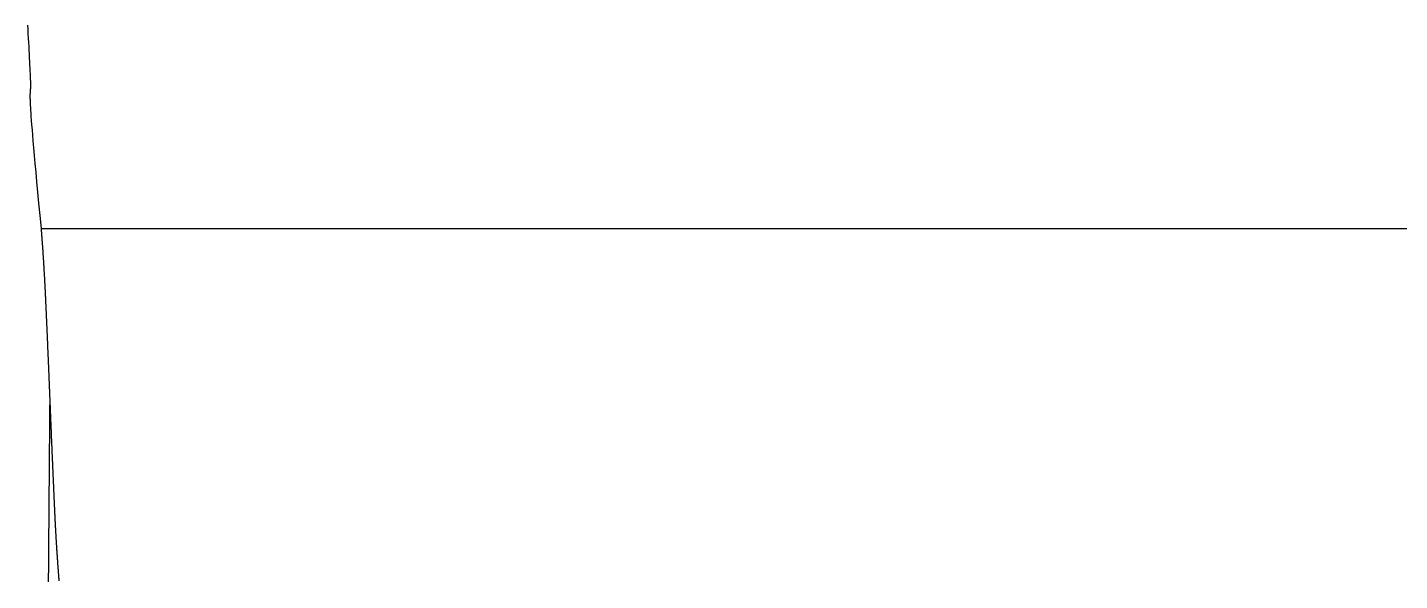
# Model space of a CAD drawing. Header units: millimetres. Extents: x -233 to 1, y -1 to 128.
# Drawn here: x -79.594 to -78.89, y 122.436 to 122.719 of the extents above; entities that cross this region are included whole.
import ezdxf

# ---------------------------------------------------------------- set-up
doc = ezdxf.new("R2010")
doc.units = ezdxf.units.MM
doc.header["$LTSCALE"] = 0.5
doc.layers.add('AM_2N', color=51, linetype='Continuous', lineweight=25)

msp = doc.modelspace()

# ---------------------------------------------------------------- linework, layer by layer
at = {"layer": 'AM_2N'}
for p, q in [((-79.59352, 122.72046), (-79.59338, 122.71817)), ((-79.59338, 122.71817), (-79.59325, 122.71593)), ((-79.59325, 122.71593), (-79.59313, 122.71374)), ((-79.59313, 122.71374), (-79.59301, 122.7116)), ((-79.59301, 122.7116), (-79.59289, 122.70953)), ((-79.59289, 122.70953), (-79.59278, 122.70752)), ((-79.59278, 122.70752), (-79.59268, 122.70558)), ((-79.59268, 122.70558), (-79.59258, 122.7037)), ((-79.59258, 122.7037), (-79.59249, 122.7019)), ((-79.59249, 122.7019), (-79.5924, 122.70017)), ((-79.5924, 122.70017), (-79.59232, 122.69853)), ((-79.59232, 122.69853), (-79.59225, 122.69696)), ((-79.59225, 122.69696), (-79.59218, 122.69548)), ((-79.59218, 122.69548), (-79.59213, 122.69409)), ((-79.59213, 122.69409), (-79.59208, 122.69279)), ((-79.59208, 122.69279), (-79.59203, 122.69159)), ((-79.59205, 122.68527), (-79.59202, 122.68564)), ((-79.59203, 122.69159), (-79.592, 122.69049)), ((-79.59202, 122.68564), (-79.592, 122.68606)), ((-79.592, 122.69049), (-79.59198, 122.68948)), ((-79.592, 122.68606), (-79.59198, 122.68655)), ((-79.59198, 122.68948), (-79.59196, 122.68859)), ((-79.59198, 122.68655), (-79.59196, 122.68712)), ((-79.59196, 122.68859), (-79.59196, 122.6878)), ((-79.59196, 122.68712), (-79.59196, 122.6878)), ((-79.5922, 122.6831), (-79.59219, 122.68354)), ((-79.5922, 122.68258), (-79.5922, 122.6831)), ((-79.5922, 122.68258), (-79.5922, 122.68196)), ((-79.5922, 122.68196), (-79.59218, 122.68124)), ((-79.59219, 122.68354), (-79.59217, 122.68393)), ((-79.59218, 122.68124), (-79.59215, 122.68039)), ((-79.59217, 122.68393), (-79.59214, 122.68428)), ((-79.59215, 122.68039), (-79.5921, 122.6794)), ((-79.59214, 122.68428), (-79.59211, 122.68461)), ((-79.59211, 122.68461), (-79.59208, 122.68493)), ((-79.5921, 122.6794), (-79.59203, 122.67824)), ((-79.59208, 122.68493), (-79.59205, 122.68527)), ((-79.59203, 122.67824), (-79.59195, 122.67689)), ((-79.59195, 122.67689), (-79.59185, 122.67535)), ((-79.59185, 122.67535), (-79.59172, 122.6736)), ((-79.59172, 122.6736), (-79.59156, 122.6716)), ((-79.59156, 122.6716), (-79.59139, 122.66936)), ((-79.59139, 122.66936), (-79.59118, 122.66684)), ((-79.59118, 122.66684), (-79.59094, 122.66404)), ((-79.59094, 122.66404), (-79.59068, 122.66093)), ((-79.59068, 122.66093), (-79.59037, 122.6575)), ((-79.59037, 122.6575), (-79.59004, 122.65372)), ((-79.59004, 122.65372), (-79.58966, 122.64959)), ((-79.58966, 122.64959), (-79.58925, 122.64508)), ((-79.58925, 122.64508), (-79.5888, 122.64017)), ((-79.5888, 122.64017), (-79.58831, 122.63486)), ((-79.58831, 122.63486), (-79.58777, 122.62911)), ((-79.58777, 122.62911), (-79.58719, 122.62291)), ((-79.58719, 122.62291), (-79.58656, 122.61625)), ((-79.58656, 122.61625), (-79.58654, 122.61602)), ((-79.58656, 122.61624), (-77.85102, 122.61624)), ((-79.58654, 122.61602), (-79.58651, 122.61578)), ((-79.58651, 122.61578), (-79.58649, 122.61553)), ((-79.58649, 122.61553), (-79.58647, 122.61526)), ((-79.58647, 122.61526), (-79.58644, 122.61498)), ((-79.58644, 122.61498), (-79.58642, 122.6147)), ((-79.58642, 122.6147), (-79.58639, 122.61439)), ((-79.58639, 122.61439), (-79.58637, 122.61408)), ((-79.58637, 122.61408), (-79.58634, 122.61376)), ((-79.58634, 122.61376), (-79.58631, 122.61343)), ((-79.58631, 122.61343), (-79.58629, 122.61308)), ((-79.58629, 122.61308), (-79.58626, 122.61273)), ((-79.58626, 122.61273), (-79.58623, 122.61237)), ((-79.58623, 122.61237), (-79.5862, 122.612)), ((-79.5862, 122.612), (-79.58617, 122.61161)), ((-79.58617, 122.61161), (-79.58614, 122.61123)), ((-79.58614, 122.61123), (-79.58611, 122.61083)), ((-79.58611, 122.61083), (-79.58609, 122.61043)), ((-79.58609, 122.61043), (-79.58606, 122.61002)), ((-79.58606, 122.61002), (-79.58602, 122.6096)), ((-79.58602, 122.6096), (-79.58599, 122.60917)), ((-79.58599, 122.60917), (-79.58596, 122.60874)), ((-79.58596, 122.60874), (-79.58593, 122.60831)), ((-79.58593, 122.60831), (-79.5859, 122.60787)), ((-79.5859, 122.60787), (-79.58587, 122.60742)), ((-79.58587, 122.60742), (-79.58584, 122.60697)), ((-79.58584, 122.60697), (-79.5858, 122.60652)), ((-79.5858, 122.60652), (-79.58577, 122.60606)), ((-79.58577, 122.60606), (-79.58574, 122.6056)), ((-79.58574, 122.6056), (-79.58571, 122.60513)), ((-79.58571, 122.60513), (-79.58568, 122.60466)), ((-79.58568, 122.60466), (-79.58565, 122.60419)), ((-79.58565, 122.60419), (-79.58561, 122.60372)), ((-79.58561, 122.60372), (-79.58558, 122.60325)), ((-79.58558, 122.60325), (-79.58555, 122.60277)), ((-79.58555, 122.60277), (-79.58552, 122.6023)), ((-79.58552, 122.6023), (-79.58549, 122.60182)), ((-79.58549, 122.60182), (-79.58546, 122.60134)), ((-79.58546, 122.60134), (-79.58543, 122.60087)), ((-79.58543, 122.60087), (-79.5854, 122.60039)), ((-79.5854, 122.60039), (-79.58536, 122.59992)), ((-79.58536, 122.59992), (-79.58533, 122.59944)), ((-79.58533, 122.59944), (-79.5853, 122.59897)), ((-79.5853, 122.59897), (-79.58528, 122.5985)), ((-79.58528, 122.5985), (-79.58525, 122.59804)), ((-79.58525, 122.59804), (-79.58522, 122.59757)), ((-79.58522, 122.59757), (-79.58519, 122.59711)), ((-79.58519, 122.59711), (-79.58516, 122.59665)), ((-79.58516, 122.59665), (-79.58513, 122.5962)), ((-79.58513, 122.5962), (-79.58511, 122.59574)), ((-79.58511, 122.59574), (-79.58508, 122.59529)), ((-79.58508, 122.59529), (-79.58505, 122.59484)), ((-79.58505, 122.59484), (-79.58503, 122.5944)), ((-79.58503, 122.5944), (-79.585, 122.59395)), ((-79.585, 122.59395), (-79.58498, 122.59351)), ((-79.58498, 122.59351), (-79.58495, 122.59307)), ((-79.58495, 122.59307), (-79.58493, 122.59264)), ((-79.58493, 122.59264), (-79.5849, 122.59221)), ((-79.5849, 122.59221), (-79.58488, 122.59177)), ((-79.58488, 122.59177), (-79.58485, 122.59134)), ((-79.58485, 122.59134), (-79.58483, 122.59092)), ((-79.58483, 122.59092), (-79.58481, 122.59049)), ((-79.58481, 122.59049), (-79.58478, 122.59007)), ((-79.58478, 122.59007), (-79.58476, 122.58965)), ((-79.58476, 122.58965), (-79.58474, 122.58923)), ((-79.58474, 122.58923), (-79.58471, 122.58881)), ((-79.58471, 122.58881), (-79.58469, 122.5884)), ((-79.58469, 122.5884), (-79.58467, 122.58798)), ((-79.58467, 122.58798), (-79.58465, 122.58757)), ((-79.58465, 122.58757), (-79.58463, 122.58716)), ((-79.58463, 122.58716), (-79.58461, 122.58676)), ((-79.58461, 122.58676), (-79.58459, 122.58635)), ((-79.58459, 122.58635), (-79.58456, 122.58595)), ((-79.58456, 122.58595), (-79.58455, 122.58554)), ((-79.58455, 122.58554), (-79.58453, 122.58514)), ((-79.58453, 122.58514), (-79.58451, 122.58474)), ((-79.58451, 122.58474), (-79.58449, 122.58434)), ((-79.58449, 122.58434), (-79.58447, 122.58395)), ((-79.58447, 122.58395), (-79.58445, 122.58355)), ((-79.58445, 122.58355), (-79.58443, 122.58316)), ((-79.58443, 122.58316), (-79.58441, 122.58276)), ((-79.58441, 122.58276), (-79.58439, 122.58237)), ((-79.58439, 122.58237), (-79.58437, 122.58198)), ((-79.58437, 122.58198), (-79.58435, 122.58159)), ((-79.58435, 122.58159), (-79.58434, 122.58121)), ((-79.58434, 122.58121), (-79.58432, 122.58082)), ((-79.58432, 122.58082), (-79.5843, 122.58043)), ((-79.5843, 122.58043), (-79.58428, 122.58005)), ((-79.58428, 122.58005), (-79.58426, 122.57966)), ((-79.58426, 122.57966), (-79.58424, 122.57928)), ((-79.58424, 122.57928), (-79.58423, 122.5789)), ((-79.58423, 122.5789), (-79.58421, 122.57852)), ((-79.58421, 122.57852), (-79.58419, 122.57814)), ((-79.58419, 122.57814), (-79.58418, 122.57776)), ((-79.58418, 122.57776), (-79.58416, 122.57738)), ((-79.58416, 122.57738), (-79.58414, 122.577)), ((-79.58414, 122.577), (-79.58412, 122.57662)), ((-79.58412, 122.57662), (-79.58411, 122.57625)), ((-79.58411, 122.57625), (-79.58409, 122.57587)), ((-79.58409, 122.57587), (-79.58407, 122.57549)), ((-79.58407, 122.57549), (-79.58406, 122.57512)), ((-79.58406, 122.57512), (-79.58404, 122.57474)), ((-79.58404, 122.57474), (-79.58402, 122.57437)), ((-79.58402, 122.57437), (-79.58401, 122.57399)), ((-79.58401, 122.57399), (-79.58399, 122.57362)), ((-79.58399, 122.57362), (-79.58397, 122.57324)), ((-79.58397, 122.57324), (-79.58396, 122.57287)), ((-79.58396, 122.57287), (-79.58394, 122.5725)), ((-79.58394, 122.5725), (-79.58392, 122.57212)), ((-79.58392, 122.57212), (-79.58391, 122.57175)), ((-79.58391, 122.57175), (-79.58389, 122.57138)), ((-79.58389, 122.57138), (-79.58387, 122.571)), ((-79.58387, 122.571), (-79.58386, 122.57063)), ((-79.58386, 122.57063), (-79.58384, 122.57025)), ((-79.58384, 122.57025), (-79.58383, 122.56988)), ((-79.58383, 122.56988), (-79.58381, 122.56951)), ((-79.58381, 122.56951), (-79.58379, 122.56913)), ((-79.58379, 122.56913), (-79.58377, 122.56876)), ((-79.58377, 122.56876), (-79.58376, 122.56838)), ((-79.58376, 122.56838), (-79.58374, 122.56801)), ((-79.58374, 122.56801), (-79.58373, 122.56763)), ((-79.58373, 122.56763), (-79.58371, 122.56726)), ((-79.58371, 122.56726), (-79.58369, 122.56688)), ((-79.58369, 122.56688), (-79.58368, 122.5665)), ((-79.58368, 122.5665), (-79.58366, 122.56612)), ((-79.58366, 122.56612), (-79.58364, 122.56575)), ((-79.58364, 122.56575), (-79.58362, 122.56537)), ((-79.58362, 122.56537), (-79.58361, 122.56499)), ((-79.58361, 122.56499), (-79.58359, 122.56461)), ((-79.58359, 122.56461), (-79.58358, 122.56423)), ((-79.58358, 122.56423), (-79.58356, 122.56385)), ((-79.58356, 122.56385), (-79.58354, 122.56347)), ((-79.58354, 122.56347), (-79.58353, 122.56308)), ((-79.58353, 122.56308), (-79.58351, 122.5627)), ((-79.58351, 122.5627), (-79.58349, 122.56232)), ((-79.58349, 122.56232), (-79.58347, 122.56193)), ((-79.58347, 122.56193), (-79.58346, 122.56155)), ((-79.58346, 122.56155), (-79.58344, 122.56116)), ((-79.58344, 122.56116), (-79.58342, 122.56077)), ((-79.58342, 122.56077), (-79.58341, 122.56038)), ((-79.58341, 122.56038), (-79.58339, 122.55999)), ((-79.58339, 122.55999), (-79.58337, 122.5596)), ((-79.58337, 122.5596), (-79.58336, 122.55921)), ((-79.58336, 122.55921), (-79.58334, 122.55881)), ((-79.58334, 122.55881), (-79.58332, 122.55842)), ((-79.58332, 122.55842), (-79.5833, 122.55802)), ((-79.5833, 122.55802), (-79.58329, 122.55762)), ((-79.58329, 122.55762), (-79.58327, 122.55723)), ((-79.58327, 122.55723), (-79.58325, 122.55682)), ((-79.58325, 122.55682), (-79.58324, 122.55642)), ((-79.58324, 122.55642), (-79.58322, 122.55602)), ((-79.58322, 122.55602), (-79.5832, 122.55562)), ((-79.5832, 122.55562), (-79.58318, 122.55521)), ((-79.58318, 122.55521), (-79.58317, 122.5548)), ((-79.58317, 122.5548), (-79.58315, 122.55439)), ((-79.58315, 122.55439), (-79.58313, 122.55398)), ((-79.58313, 122.55398), (-79.58311, 122.55357)), ((-79.58311, 122.55357), (-79.5831, 122.55315)), ((-79.5831, 122.55315), (-79.58308, 122.55274)), ((-79.58308, 122.55274), (-79.58306, 122.55232)), ((-79.58306, 122.55232), (-79.58304, 122.5519)), ((-79.58304, 122.5519), (-79.58302, 122.55148)), ((-79.58302, 122.55148), (-79.58301, 122.55106)), ((-79.58301, 122.55106), (-79.58299, 122.55063)), ((-79.58299, 122.55063), (-79.58297, 122.5502)), ((-79.58297, 122.5502), (-79.58295, 122.54977)), ((-79.58295, 122.54977), (-79.58293, 122.54934)), ((-79.58293, 122.54934), (-79.58291, 122.54891)), ((-79.58291, 122.54891), (-79.5829, 122.54847)), ((-79.5829, 122.54847), (-79.58288, 122.54804)), ((-79.58288, 122.54804), (-79.58286, 122.5476)), ((-79.58286, 122.5476), (-79.58284, 122.54715)), ((-79.58284, 122.54715), (-79.58282, 122.54671)), ((-79.58282, 122.54671), (-79.5828, 122.54626)), ((-79.5828, 122.54626), (-79.58278, 122.54581)), ((-79.58278, 122.54581), (-79.58277, 122.54536)), ((-79.58277, 122.54536), (-79.58275, 122.54491)), ((-79.58275, 122.54491), (-79.58273, 122.54445)), ((-79.58273, 122.54445), (-79.58271, 122.54399)), ((-79.58271, 122.54399), (-79.58269, 122.54353)), ((-79.58269, 122.54353), (-79.58267, 122.54307)), ((-79.58267, 122.54307), (-79.58265, 122.5426)), ((-79.58265, 122.5426), (-79.58263, 122.54213)), ((-79.58263, 122.54213), (-79.58261, 122.54166)), ((-79.58261, 122.54166), (-79.58259, 122.54119)), ((-79.58259, 122.54119), (-79.58257, 122.54071)), ((-79.58257, 122.54071), (-79.58255, 122.54023)), ((-79.58255, 122.54023), (-79.58253, 122.53975)), ((-79.58253, 122.53975), (-79.58251, 122.53927)), ((-79.58251, 122.53927), (-79.58249, 122.5388)), ((-79.58249, 122.5388), (-79.58247, 122.53832)), ((-79.58247, 122.53832), (-79.58245, 122.53784)), ((-79.58245, 122.53784), (-79.58244, 122.53736)), ((-79.58244, 122.53736), (-79.58242, 122.53689)), ((-79.58242, 122.53689), (-79.5824, 122.53641)), ((-79.5824, 122.53641), (-79.58238, 122.53594)), ((-79.58238, 122.53594), (-79.58236, 122.53547)), ((-79.58236, 122.53547), (-79.58234, 122.53501)), ((-79.58234, 122.53501), (-79.58232, 122.53455)), ((-79.58232, 122.53455), (-79.5823, 122.53409)), ((-79.5823, 122.53409), (-79.58228, 122.53364)), ((-79.58228, 122.53364), (-79.58227, 122.5332)), ((-79.58227, 122.5332), (-79.58225, 122.53276)), ((-79.58225, 122.53276), (-79.58223, 122.53233)), ((-79.58223, 122.53233), (-79.58221, 122.5319)), ((-79.58221, 122.5319), (-79.58219, 122.53148)), ((-79.58219, 122.53148), (-79.58218, 122.53107)), ((-79.58218, 122.53107), (-79.58216, 122.53066)), ((-79.58216, 122.53066), (-79.58215, 122.53027)), ((-79.58215, 122.53027), (-79.58213, 122.52988)), ((-79.58213, 122.52988), (-79.58212, 122.52951)), ((-79.58212, 122.52951), (-79.5821, 122.52914)), ((-79.5821, 122.52914), (-79.58209, 122.52878)), ((-79.58209, 122.52878), (-79.58207, 122.52844)), ((-79.58207, 122.52844), (-79.58206, 122.5281)), ((-79.58206, 122.5281), (-79.58204, 122.52778)), ((-79.58204, 122.52778), (-79.58203, 122.52747)), ((-79.58203, 122.52747), (-79.58202, 122.52717)), ((-79.58202, 122.52717), (-79.58201, 122.52689)), ((-79.58201, 122.52689), (-79.582, 122.52662)), ((-79.582, 122.52662), (-79.58199, 122.52636)), ((-79.582, 122.52106), (-79.58197, 122.52578)), ((-79.58199, 122.52636), (-79.58198, 122.52612)), ((-79.58198, 122.52612), (-79.58197, 122.52589)), ((-79.58197, 122.52589), (-79.58196, 122.52566)), ((-79.58196, 122.52566), (-79.58195, 122.52542)), ((-79.58195, 122.52542), (-79.58194, 122.52516)), ((-79.58194, 122.52516), (-79.58193, 122.52489)), ((-79.58193, 122.52489), (-79.58192, 122.52461)), ((-79.58192, 122.52461), (-79.5819, 122.52431)), ((-79.5819, 122.52431), (-79.58189, 122.524)), ((-79.58189, 122.524), (-79.58188, 122.52368)), ((-79.58188, 122.52368), (-79.58186, 122.52334)), ((-79.58207, 122.51213), (-79.58204, 122.51651)), ((-79.58204, 122.51651), (-79.582, 122.52106)), ((-79.58186, 122.52334), (-79.58185, 122.523)), ((-79.58185, 122.523), (-79.58184, 122.52264)), ((-79.58184, 122.52264), (-79.58182, 122.52227)), ((-79.58182, 122.52227), (-79.58181, 122.5219)), ((-79.58181, 122.5219), (-79.58179, 122.52151)), ((-79.58179, 122.52151), (-79.58177, 122.52111)), ((-79.58177, 122.52111), (-79.58176, 122.52071)), ((-79.58176, 122.52071), (-79.58174, 122.5203)), ((-79.58174, 122.5203), (-79.58172, 122.51988)), ((-79.58172, 122.51988), (-79.5817, 122.51945)), ((-79.5817, 122.51945), (-79.58169, 122.51902)), ((-79.58169, 122.51902), (-79.58167, 122.51858)), ((-79.58167, 122.51858), (-79.58165, 122.51813)), ((-79.58165, 122.51813), (-79.58163, 122.51768)), ((-79.58163, 122.51768), (-79.58162, 122.51723)), ((-79.58162, 122.51723), (-79.5816, 122.51677)), ((-79.5816, 122.51677), (-79.58158, 122.5163)), ((-79.58211, 122.5079), (-79.58207, 122.51213)), ((-79.58158, 122.5163), (-79.58156, 122.51584)), ((-79.58156, 122.51584), (-79.58154, 122.51537)), ((-79.58154, 122.51537), (-79.58152, 122.51489)), ((-79.58152, 122.51489), (-79.5815, 122.51442)), ((-79.5815, 122.51442), (-79.58148, 122.51394)), ((-79.58148, 122.51394), (-79.58146, 122.51346)), ((-79.58146, 122.51346), (-79.58144, 122.51298)), ((-79.58144, 122.51298), (-79.58142, 122.5125)), ((-79.58142, 122.5125), (-79.5814, 122.51202)), ((-79.5814, 122.51202), (-79.58138, 122.51155)), ((-79.58138, 122.51155), (-79.58136, 122.51107)), ((-79.58136, 122.51107), (-79.58134, 122.51059)), ((-79.58134, 122.51059), (-79.58132, 122.51012)), ((-79.58132, 122.51012), (-79.5813, 122.50965)), ((-79.5813, 122.50965), (-79.58129, 122.50918)), ((-79.58217, 122.49991), (-79.58214, 122.50383)), ((-79.58214, 122.50383), (-79.58211, 122.5079)), ((-79.58129, 122.50918), (-79.58127, 122.50871)), ((-79.58127, 122.50871), (-79.58124, 122.50825)), ((-79.58124, 122.50825), (-79.58123, 122.50779)), ((-79.58123, 122.50779), (-79.58121, 122.50733)), ((-79.58121, 122.50733), (-79.58119, 122.50687)), ((-79.58119, 122.50687), (-79.58117, 122.50642)), ((-79.58117, 122.50642), (-79.58115, 122.50597)), ((-79.58115, 122.50597), (-79.58113, 122.50552)), ((-79.58113, 122.50552), (-79.58111, 122.50507)), ((-79.58111, 122.50507), (-79.58109, 122.50463)), ((-79.58109, 122.50463), (-79.58107, 122.50418)), ((-79.58107, 122.50418), (-79.58106, 122.50374)), ((-79.58106, 122.50374), (-79.58104, 122.50331)), ((-79.58104, 122.50331), (-79.58102, 122.50287)), ((-79.58102, 122.50287), (-79.581, 122.50244)), ((-79.581, 122.50244), (-79.58098, 122.50201)), ((-79.58223, 122.49251), (-79.5822, 122.49614)), ((-79.5822, 122.49614), (-79.58217, 122.49991)), ((-79.58098, 122.50201), (-79.58097, 122.50158)), ((-79.58097, 122.50158), (-79.58095, 122.50115)), ((-79.58095, 122.50115), (-79.58093, 122.50073)), ((-79.58093, 122.50073), (-79.58091, 122.5003)), ((-79.58091, 122.5003), (-79.58089, 122.49988)), ((-79.58089, 122.49988), (-79.58088, 122.49946)), ((-79.58088, 122.49946), (-79.58086, 122.49904)), ((-79.58086, 122.49904), (-79.58084, 122.49863)), ((-79.58084, 122.49863), (-79.58082, 122.49821)), ((-79.58082, 122.49821), (-79.58081, 122.4978)), ((-79.58081, 122.4978), (-79.58079, 122.49739)), ((-79.58079, 122.49739), (-79.58077, 122.49698)), ((-79.58077, 122.49698), (-79.58075, 122.49657)), ((-79.58075, 122.49657), (-79.58073, 122.49617)), ((-79.58073, 122.49617), (-79.58072, 122.49576)), ((-79.58072, 122.49576), (-79.5807, 122.49536)), ((-79.58228, 122.48569), (-79.58225, 122.48903)), ((-79.58225, 122.48903), (-79.58223, 122.49251)), ((-79.5807, 122.49536), (-79.58068, 122.49496)), ((-79.58068, 122.49496), (-79.58067, 122.49456)), ((-79.58067, 122.49456), (-79.58065, 122.49416)), ((-79.58065, 122.49416), (-79.58063, 122.49376)), ((-79.58063, 122.49376), (-79.58061, 122.49336)), ((-79.58061, 122.49336), (-79.5806, 122.49297)), ((-79.5806, 122.49297), (-79.58058, 122.49258)), ((-79.58058, 122.49258), (-79.58056, 122.49218)), ((-79.58056, 122.49218), (-79.58054, 122.49179)), ((-79.58054, 122.49179), (-79.58053, 122.4914)), ((-79.58053, 122.4914), (-79.58051, 122.49101)), ((-79.58051, 122.49101), (-79.5805, 122.49062)), ((-79.5805, 122.49062), (-79.58048, 122.49024)), ((-79.58048, 122.49024), (-79.58046, 122.48985)), ((-79.58046, 122.48985), (-79.58044, 122.48947)), ((-79.58044, 122.48947), (-79.58043, 122.48908)), ((-79.58043, 122.48908), (-79.58041, 122.4887)), ((-79.58041, 122.4887), (-79.58039, 122.48832)), ((-79.58233, 122.4794), (-79.5823, 122.48248)), ((-79.5823, 122.48248), (-79.58228, 122.48569)), ((-79.58039, 122.48832), (-79.58038, 122.48793)), ((-79.58038, 122.48793), (-79.58036, 122.48755)), ((-79.58036, 122.48755), (-79.58034, 122.48717)), ((-79.58034, 122.48717), (-79.58033, 122.48679)), ((-79.58033, 122.48679), (-79.58031, 122.48641)), ((-79.58031, 122.48641), (-79.58029, 122.48604)), ((-79.58029, 122.48604), (-79.58028, 122.48566)), ((-79.58028, 122.48566), (-79.58026, 122.48528)), ((-79.58026, 122.48528), (-79.58024, 122.4849)), ((-79.58024, 122.4849), (-79.58023, 122.48453)), ((-79.58023, 122.48453), (-79.58021, 122.48415)), ((-79.58021, 122.48415), (-79.58019, 122.48378)), ((-79.58019, 122.48378), (-79.58018, 122.4834)), ((-79.58018, 122.4834), (-79.58016, 122.48303)), ((-79.58016, 122.48303), (-79.58015, 122.48265)), ((-79.58015, 122.48265), (-79.58013, 122.48228)), ((-79.58013, 122.48228), (-79.58011, 122.4819)), ((-79.58011, 122.4819), (-79.58009, 122.48153)), ((-79.58009, 122.48153), (-79.58008, 122.48116)), ((-79.58237, 122.47363), (-79.58235, 122.47646)), ((-79.58235, 122.47646), (-79.58233, 122.4794)), ((-79.58008, 122.48116), (-79.58006, 122.48078)), ((-79.58006, 122.48078), (-79.58005, 122.48041)), ((-79.58005, 122.48041), (-79.58003, 122.48004)), ((-79.58003, 122.48004), (-79.58001, 122.47966)), ((-79.58001, 122.47966), (-79.58, 122.47929)), ((-79.58, 122.47929), (-79.57998, 122.47891)), ((-79.57998, 122.47891), (-79.57996, 122.47854)), ((-79.57996, 122.47854), (-79.57995, 122.47817)), ((-79.57995, 122.47817), (-79.57993, 122.47779)), ((-79.57993, 122.47779), (-79.57991, 122.47742)), ((-79.57991, 122.47742), (-79.5799, 122.47704)), ((-79.5799, 122.47704), (-79.57988, 122.47667)), ((-79.57988, 122.47667), (-79.57986, 122.47629)), ((-79.57986, 122.47629), (-79.57985, 122.47592)), ((-79.57985, 122.47592), (-79.57983, 122.47554)), ((-79.57983, 122.47554), (-79.57981, 122.47516)), ((-79.57981, 122.47516), (-79.57979, 122.47478)), ((-79.57979, 122.47478), (-79.57978, 122.47441)), ((-79.57978, 122.47441), (-79.57976, 122.47403)), ((-79.58243, 122.46588), (-79.58241, 122.46835)), ((-79.58241, 122.46835), (-79.58239, 122.47093)), ((-79.58239, 122.47093), (-79.58237, 122.47363)), ((-79.57976, 122.47403), (-79.57974, 122.47365)), ((-79.57974, 122.47365), (-79.57973, 122.47327)), ((-79.57973, 122.47327), (-79.57971, 122.47289)), ((-79.57971, 122.47289), (-79.57969, 122.4725)), ((-79.57969, 122.4725), (-79.57967, 122.47212)), ((-79.57967, 122.47212), (-79.57965, 122.47174)), ((-79.57965, 122.47174), (-79.57964, 122.47135)), ((-79.57964, 122.47135), (-79.57962, 122.47097)), ((-79.57962, 122.47097), (-79.5796, 122.47058)), ((-79.5796, 122.47058), (-79.57958, 122.47019)), ((-79.57958, 122.47019), (-79.57957, 122.4698)), ((-79.57957, 122.4698), (-79.57955, 122.46941)), ((-79.57955, 122.46941), (-79.57953, 122.46902)), ((-79.57953, 122.46902), (-79.57951, 122.46863)), ((-79.57951, 122.46863), (-79.57949, 122.46823)), ((-79.57949, 122.46823), (-79.57947, 122.46784)), ((-79.57947, 122.46784), (-79.57945, 122.46744)), ((-79.57945, 122.46744), (-79.57943, 122.46704)), ((-79.58249, 122.45911), (-79.58247, 122.46126)), ((-79.58247, 122.46126), (-79.58245, 122.46352)), ((-79.58245, 122.46352), (-79.58243, 122.46588)), ((-79.57943, 122.46704), (-79.57941, 122.46664)), ((-79.57941, 122.46664), (-79.57939, 122.46624)), ((-79.57939, 122.46624), (-79.57937, 122.46584)), ((-79.57937, 122.46584), (-79.57935, 122.46544)), ((-79.57935, 122.46544), (-79.57933, 122.46503)), ((-79.57933, 122.46503), (-79.57931, 122.46462)), ((-79.57931, 122.46462), (-79.57929, 122.46421)), ((-79.57929, 122.46421), (-79.57926, 122.4638)), ((-79.57926, 122.4638), (-79.57924, 122.46339)), ((-79.57924, 122.46339), (-79.57922, 122.46297)), ((-79.57922, 122.46297), (-79.5792, 122.46256)), ((-79.5792, 122.46256), (-79.57917, 122.46214)), ((-79.57917, 122.46214), (-79.57915, 122.46172)), ((-79.57915, 122.46172), (-79.57913, 122.46129)), ((-79.57913, 122.46129), (-79.57911, 122.46087)), ((-79.57911, 122.46087), (-79.57908, 122.46044)), ((-79.57908, 122.46044), (-79.57906, 122.46001)), ((-79.58255, 122.45148), (-79.58253, 122.45325)), ((-79.58253, 122.45325), (-79.58252, 122.45511)), ((-79.58252, 122.45511), (-79.5825, 122.45706)), ((-79.5825, 122.45706), (-79.58249, 122.45911)), ((-79.57906, 122.46001), (-79.57904, 122.45958)), ((-79.57904, 122.45958), (-79.57901, 122.45915)), ((-79.57901, 122.45915), (-79.57899, 122.45871)), ((-79.57899, 122.45871), (-79.57896, 122.45827)), ((-79.57896, 122.45827), (-79.57894, 122.45783)), ((-79.57894, 122.45783), (-79.57891, 122.45739)), ((-79.57891, 122.45739), (-79.57888, 122.45694)), ((-79.57888, 122.45694), (-79.57886, 122.45649)), ((-79.57886, 122.45649), (-79.57883, 122.45604)), ((-79.57883, 122.45604), (-79.5788, 122.45559)), ((-79.5788, 122.45559), (-79.57878, 122.45513)), ((-79.57878, 122.45513), (-79.57875, 122.45468)), ((-79.57875, 122.45468), (-79.57872, 122.45421)), ((-79.57872, 122.45421), (-79.57869, 122.45375)), ((-79.57869, 122.45375), (-79.57866, 122.45328)), ((-79.57866, 122.45328), (-79.57863, 122.45281)), ((-79.58259, 122.44523), (-79.58258, 122.44667)), ((-79.58258, 122.44667), (-79.58257, 122.44819)), ((-79.58257, 122.44819), (-79.58256, 122.4498)), ((-79.58256, 122.4498), (-79.58255, 122.45148)), ((-79.57863, 122.45281), (-79.5786, 122.45234)), ((-79.5786, 122.45234), (-79.57857, 122.45187)), ((-79.57857, 122.45187), (-79.57854, 122.45139)), ((-79.57854, 122.45139), (-79.57851, 122.45092)), ((-79.57851, 122.45092), (-79.57848, 122.45044)), ((-79.57848, 122.45044), (-79.57845, 122.44997)), ((-79.57845, 122.44997), (-79.57842, 122.44949)), ((-79.57842, 122.44949), (-79.57838, 122.44901)), ((-79.57838, 122.44901), (-79.57835, 122.44854)), ((-79.57835, 122.44854), (-79.57832, 122.44807)), ((-79.57832, 122.44807), (-79.57829, 122.44759)), ((-79.57829, 122.44759), (-79.57826, 122.44712)), ((-79.57826, 122.44712), (-79.57823, 122.44666)), ((-79.57823, 122.44666), (-79.57819, 122.44619)), ((-79.57819, 122.44619), (-79.57816, 122.44573)), ((-79.58264, 122.439), (-79.58263, 122.44012)), ((-79.58263, 122.44012), (-79.58262, 122.4413)), ((-79.58262, 122.4413), (-79.58261, 122.44254)), ((-79.58261, 122.44254), (-79.5826, 122.44385)), ((-79.5826, 122.44385), (-79.58259, 122.44523)), ((-79.57816, 122.44573), (-79.57813, 122.44527)), ((-79.57813, 122.44527), (-79.5781, 122.44482)), ((-79.5781, 122.44482), (-79.57807, 122.44437)), ((-79.57807, 122.44437), (-79.57804, 122.44392)), ((-79.57804, 122.44392), (-79.578, 122.44348)), ((-79.578, 122.44348), (-79.57797, 122.44304)), ((-79.57797, 122.44304), (-79.57794, 122.44261)), ((-79.57794, 122.44261), (-79.57791, 122.44219)), ((-79.57791, 122.44219), (-79.57788, 122.44177)), ((-79.57788, 122.44177), (-79.57785, 122.44136)), ((-79.57785, 122.44136), (-79.57782, 122.44096)), ((-79.57782, 122.44096), (-79.57779, 122.44056)), ((-79.57779, 122.44056), (-79.57776, 122.44017)), ((-79.57776, 122.44017), (-79.57773, 122.43979)), ((-79.57773, 122.43979), (-79.5777, 122.43942)), ((-79.5777, 122.43942), (-79.57768, 122.43906)), ((-79.58267, 122.43502), (-79.58266, 122.43595)), ((-79.58266, 122.43691), (-79.58265, 122.43793)), ((-79.58266, 122.43595), (-79.58266, 122.43691)), ((-79.58265, 122.43793), (-79.58264, 122.439)), ((-79.57768, 122.43906), (-79.57765, 122.43871)), ((-79.57765, 122.43871), (-79.57762, 122.43836)), ((-79.57762, 122.43836), (-79.57759, 122.43803)), ((-79.57759, 122.43803), (-79.57757, 122.43771)), ((-79.57757, 122.43771), (-79.57754, 122.43739)), ((-79.57754, 122.43739), (-79.57752, 122.43709)), ((-79.57752, 122.43709), (-79.57749, 122.4368)), ((-79.57749, 122.4368), (-79.57747, 122.43653)), ((-79.57747, 122.43653), (-79.57745, 122.43626)), ((-79.57745, 122.43626), (-79.57742, 122.43601)), ((-79.57742, 122.43601), (-79.5774, 122.43577)), ((-79.5774, 122.43577), (-79.57738, 122.43554))]:
    msp.add_line(p, q, dxfattribs=at)

doc.saveas('drawing.dxf')
